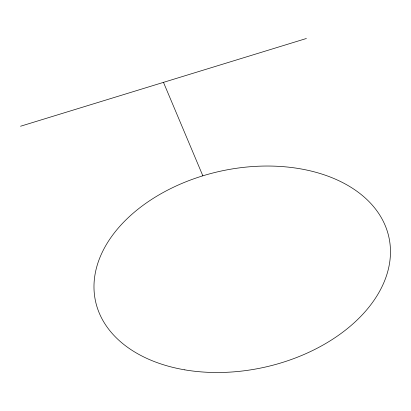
<?xml version="1.0" encoding="UTF-8"?>
<svg xmlns="http://www.w3.org/2000/svg" width="411" height="411" viewBox="0 0 411 411"><rect width="100%" height="100%" fill="white"/><g stroke="black" fill="none" stroke-linecap="round" stroke-linejoin="round"><path stroke-width="0.62" d="M20.55 126.239L306.406 38.49M163.48 82.364L202.849 175.821M184.816 369.854A150.143 100.469 -12.3 0 0 389.294 239.145A150.143 100.469 -12.3 0 0 152.548 198.821A150.143 100.469 -12.3 0 0 184.816 369.854"/></g></svg>
